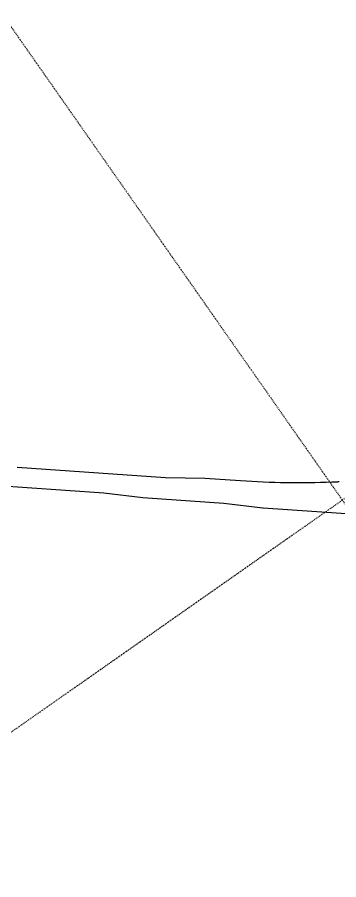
# Model space of a CAD drawing. Header units: millimetres. Extents: x 152904052 to 153933663, y 538271515 to 539240469.
# Drawn here: x 153576620 to 153582351, y 539135437 to 539150806 of the extents above; entities that cross this region are included whole.
import ezdxf

# ---------------------------------------------------------------- set-up
doc = ezdxf.new("R2010")
doc.units = ezdxf.units.MM
doc.linetypes.add('HIDDEN', pattern=[5.08, 2.54, -2.54])
doc.layers.add('BORD', color=7, linetype='Continuous')

msp = doc.modelspace()

# ---------------------------------------------------------------- linework, layer by layer
at = {"layer": 'BORD', "color": 8, "linetype": 'HIDDEN', "ltscale": 5}
for p, q in [((153496404.5, 539081976.6), (153619277.3, 539168013)), ((153565208.2, 539166776.7), (153616830.1, 539093053))]:
    msp.add_line(p, q, dxfattribs=at)
at = {"layer": 'BORD', "color": 137, "ltscale": 10, "flags": 128}
for points in [[(153579263.3, 539142600.5), (153576620.3, 539142782.5)], [(153574743.3, 539142568.9), (153578162.9, 539142333.4)], [(153579964.2, 539142588.3), (153579262.8, 539142600.5)], [(153578162.9, 539142333.4), (153578858.2, 539142249.5)]]:
    msp.add_lwpolyline(points, dxfattribs=at)
msp.add_lwpolyline([(153582358.6, 539142525.7), (153582348.6, 539142525.3), (153582338.7, 539142524.9), (153582328.7, 539142524.5), (153582318.7, 539142524.1), (153582308.8, 539142523.7), (153582298.8, 539142523.3), (153582288.8, 539142522.9), (153582278.8, 539142522.5), (153582268.9, 539142522.1), (153582258.9, 539142521.7), (153582248.9, 539142521.3), (153582238.9, 539142520.9), (153582231.1, 539142520.6), (153582230.2, 539142520.6, -0.027036), (153580598.2, 539142544.6), (153579964.2, 539142588.3)], format="xyb", dxfattribs=at)
at = {"layer": 'BORD', "color": 137, "flags": 128}
for points in [[(153578859.6, 539142249.4), (153580305.5, 539142149.8)], [(153580304.8, 539142149.9), (153581000.7, 539142065.8)], [(153581002, 539142065.7), (153582653.1, 539141952)]]:
    msp.add_lwpolyline(points, dxfattribs=at)

doc.saveas('drawing.dxf')
